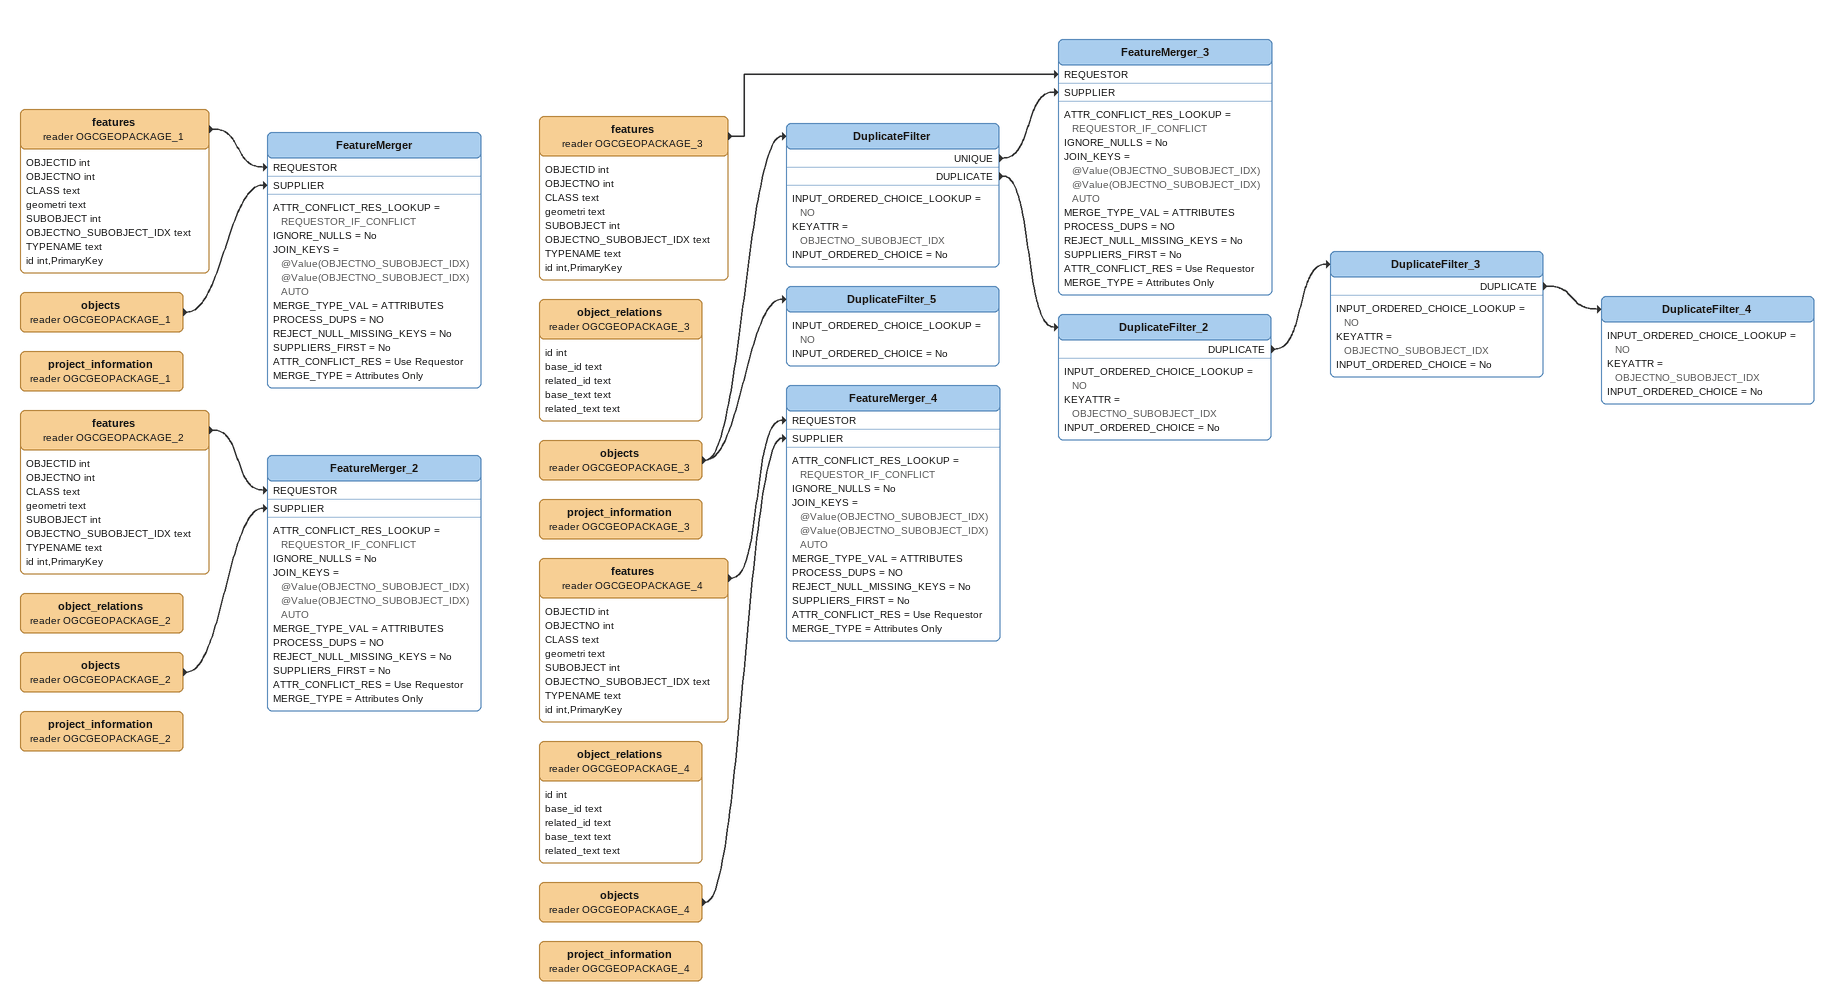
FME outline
project_information (reader OGCGEOPACKAGE_2)
features (reader OGCGEOPACKAGE_1)
    attributes: OBJECTID int, OBJECTNO int, CLASS text, geometri text, SUBOBJECT int, OBJECTNO_SUBOBJECT_IDX text, TYPENAME text, id int,PrimaryKey
    -> FeatureMerger [REQUESTOR]
objects (reader OGCGEOPACKAGE_1)
    -> FeatureMerger [SUPPLIER]
FeatureMerger
    ATTR_CONFLICT_RES_LOOKUP = REQUESTOR_IF_CONFLICT
    IGNORE_NULLS = No
    JOIN_KEYS = @Value(OBJECTNO_SUBOBJECT_IDX) @Value(OBJECTNO_SUBOBJECT_IDX) AUTO
    MERGE_TYPE_VAL = ATTRIBUTES
    PROCESS_DUPS = NO
    REJECT_NULL_MISSING_KEYS = No
    SUPPLIERS_FIRST = No
    ATTR_CONFLICT_RES = Use Requestor
    MERGE_TYPE = Attributes Only
project_information (reader OGCGEOPACKAGE_1)
features (reader OGCGEOPACKAGE_2)
    attributes: OBJECTID int, OBJECTNO int, CLASS text, geometri text, SUBOBJECT int, OBJECTNO_SUBOBJECT_IDX text, TYPENAME text, id int,PrimaryKey
    -> FeatureMerger_2 [REQUESTOR]
object_relations (reader OGCGEOPACKAGE_2)
objects (reader OGCGEOPACKAGE_2)
    -> FeatureMerger_2 [SUPPLIER]
FeatureMerger_2
    ATTR_CONFLICT_RES_LOOKUP = REQUESTOR_IF_CONFLICT
    IGNORE_NULLS = No
    JOIN_KEYS = @Value(OBJECTNO_SUBOBJECT_IDX) @Value(OBJECTNO_SUBOBJECT_IDX) AUTO
    MERGE_TYPE_VAL = ATTRIBUTES
    PROCESS_DUPS = NO
    REJECT_NULL_MISSING_KEYS = No
    SUPPLIERS_FIRST = No
    ATTR_CONFLICT_RES = Use Requestor
    MERGE_TYPE = Attributes Only
object_relations (reader OGCGEOPACKAGE_4)
    attributes: id int, base_id text, related_id text, base_text text, related_text text
project_information (reader OGCGEOPACKAGE_3)
features (reader OGCGEOPACKAGE_4)
    attributes: OBJECTID int, OBJECTNO int, CLASS text, geometri text, SUBOBJECT int, OBJECTNO_SUBOBJECT_IDX text, TYPENAME text, id int,PrimaryKey
    -> FeatureMerger_4 [REQUESTOR]
objects (reader OGCGEOPACKAGE_4)
    -> FeatureMerger_4 [SUPPLIER]
FeatureMerger_4
    ATTR_CONFLICT_RES_LOOKUP = REQUESTOR_IF_CONFLICT
    IGNORE_NULLS = No
    JOIN_KEYS = @Value(OBJECTNO_SUBOBJECT_IDX) @Value(OBJECTNO_SUBOBJECT_IDX) AUTO
    MERGE_TYPE_VAL = ATTRIBUTES
    PROCESS_DUPS = NO
    REJECT_NULL_MISSING_KEYS = No
    SUPPLIERS_FIRST = No
    ATTR_CONFLICT_RES = Use Requestor
    MERGE_TYPE = Attributes Only
project_information (reader OGCGEOPACKAGE_4)
features (reader OGCGEOPACKAGE_3)
    attributes: OBJECTID int, OBJECTNO int, CLASS text, geometri text, SUBOBJECT int, OBJECTNO_SUBOBJECT_IDX text, TYPENAME text, id int,PrimaryKey
    -> FeatureMerger_3 [REQUESTOR]
object_relations (reader OGCGEOPACKAGE_3)
    attributes: id int, base_id text, related_id text, base_text text, related_text text
objects (reader OGCGEOPACKAGE_3)
    -> DuplicateFilter_5
    -> DuplicateFilter
DuplicateFilter
    INPUT_ORDERED_CHOICE_LOOKUP = NO
    KEYATTR = OBJECTNO_SUBOBJECT_IDX
    INPUT_ORDERED_CHOICE = No
    UNIQUE -> FeatureMerger_3 [SUPPLIER]
    DUPLICATE -> DuplicateFilter_2
FeatureMerger_3
    ATTR_CONFLICT_RES_LOOKUP = REQUESTOR_IF_CONFLICT
    IGNORE_NULLS = No
    JOIN_KEYS = @Value(OBJECTNO_SUBOBJECT_IDX) @Value(OBJECTNO_SUBOBJECT_IDX) AUTO
    MERGE_TYPE_VAL = ATTRIBUTES
    PROCESS_DUPS = NO
    REJECT_NULL_MISSING_KEYS = No
    SUPPLIERS_FIRST = No
    ATTR_CONFLICT_RES = Use Requestor
    MERGE_TYPE = Attributes Only
DuplicateFilter_2
    INPUT_ORDERED_CHOICE_LOOKUP = NO
    KEYATTR = OBJECTNO_SUBOBJECT_IDX
    INPUT_ORDERED_CHOICE = No
    DUPLICATE -> DuplicateFilter_3
DuplicateFilter_3
    INPUT_ORDERED_CHOICE_LOOKUP = NO
    KEYATTR = OBJECTNO_SUBOBJECT_IDX
    INPUT_ORDERED_CHOICE = No
    DUPLICATE -> DuplicateFilter_4
DuplicateFilter_4
    INPUT_ORDERED_CHOICE_LOOKUP = NO
    KEYATTR = OBJECTNO_SUBOBJECT_IDX
    INPUT_ORDERED_CHOICE = No
DuplicateFilter_5
    INPUT_ORDERED_CHOICE_LOOKUP = NO
    INPUT_ORDERED_CHOICE = No
